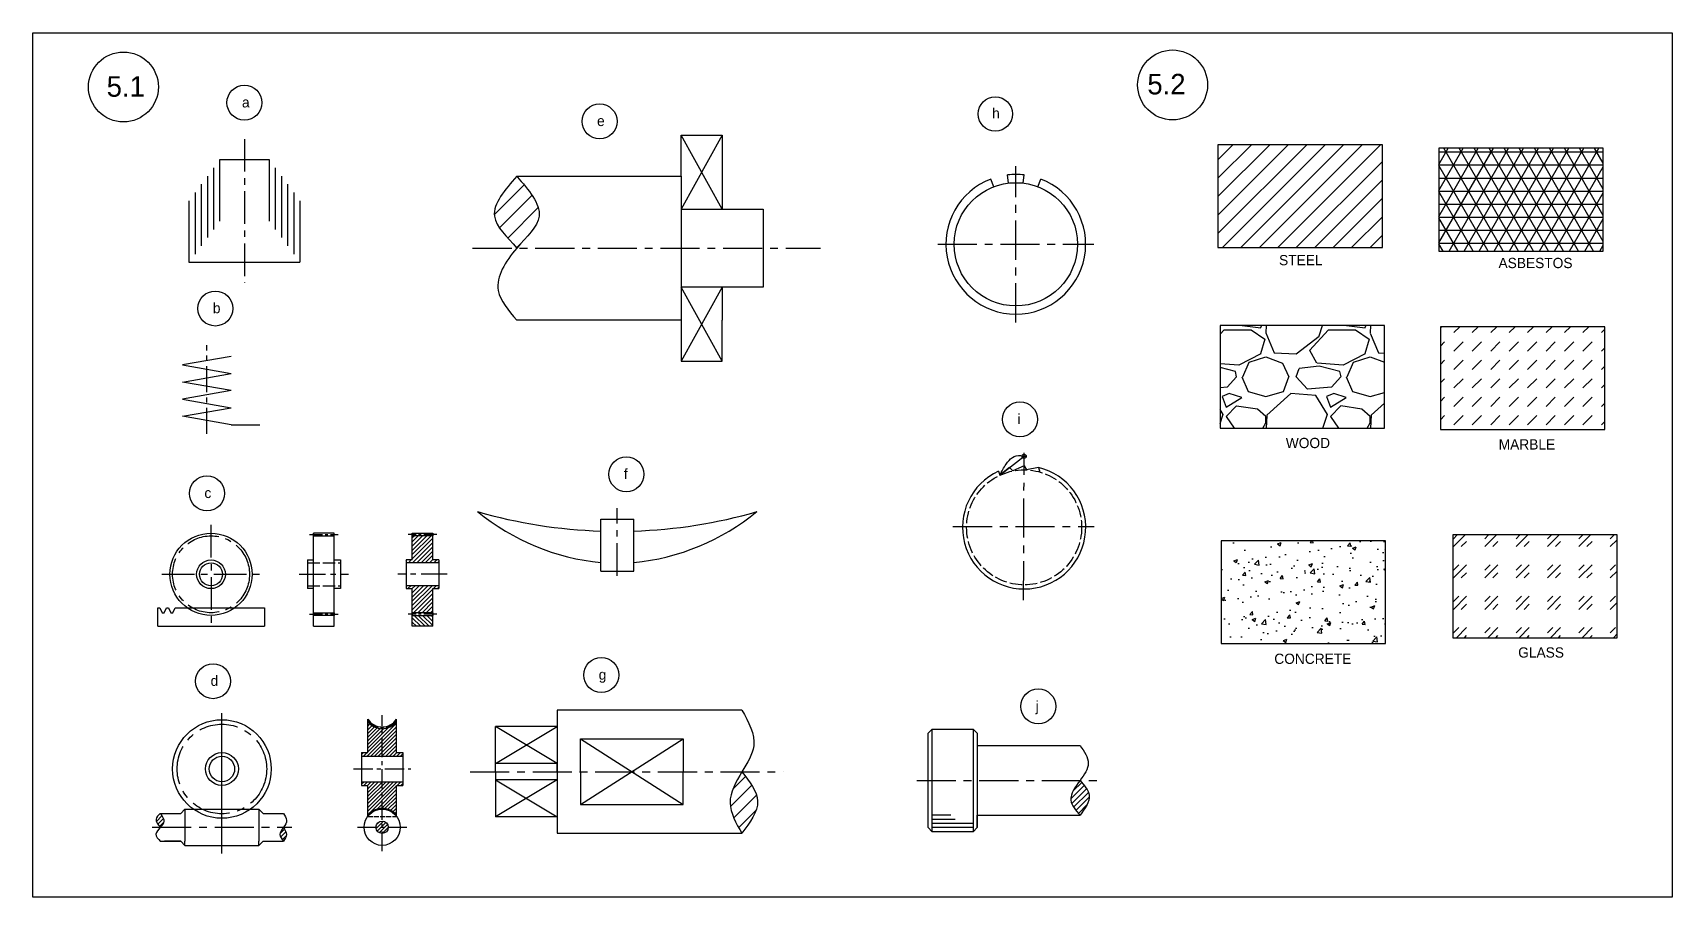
# Model space of a CAD drawing. Header units: millimetres. Extents: x 208 to 607, y 5 to 215.
import ezdxf

# ---------------------------------------------------------------- set-up
doc = ezdxf.new("R2010")
doc.units = ezdxf.units.MM
doc.linetypes.add('ACAD_ISO02W100', pattern=[15, 12, -3])
doc.linetypes.add('CENTER', pattern=[50.8, 31.75, -6.35, 6.35, -6.35])
pattern_1 = [(45, (-206.55634, -143.1642), (-0.4490128, 0.4490128), [])]

msp = doc.modelspace()

# ---------------------------------------------------------------- hatches: boundary and pattern name
h = msp.add_hatch()
h.set_pattern_fill('ANSI31', color=3)
h.set_pattern_definition([(45, (-143.245, -2.5247), (-2.245064, 2.245064), [])])
h.paths.add_polyline_path([(496.87, 187.72), (496.87, 162.72), (536.87, 162.72), (536.87, 187.72)])
h = msp.add_hatch()
h.set_pattern_fill('NET3', color=3)
h.set_pattern_definition([(0, (-149.6924, 36.7398), (0, 3.175), []), (60, (-149.6924, 36.7398), (-2.74963, 1.5875), []), (120, (-149.6924, 36.7398), (-2.74963, -1.5875), [])])
h.paths.add_polyline_path([(590.63, 161.85), (590.63, 186.85), (550.63, 186.85), (550.63, 161.85)])
h = msp.add_hatch()
h.set_pattern_fill('ANSI31', color=3)
h.set_pattern_definition([(45, (51.0152, 112.0474), (-2.245064, 2.245064), [])])
edge = h.paths.add_edge_path()
edge.add_spline(control_points=[(326.19, 162.55), (328.55, 165.3), (334.49, 170.57), (329.1, 176.73), (326.19, 180.05)], knot_values=[0, 0, 0, 0, 9.495125, 20.613767, 20.613767, 20.613767, 20.613767], degree=3, periodic=0)
edge.add_spline(control_points=[(326.19, 180.05), (323.29, 176.73), (317.9, 170.57), (323.83, 165.3), (326.19, 162.55)], knot_values=[0, 0, 0, 0, 11.118642, 20.613767, 20.613767, 20.613767, 20.613767], degree=3, periodic=0)
h = msp.add_hatch()
h.set_pattern_fill('GRAVEL', color=3)
h.set_pattern_definition([(228.0128, (-184.5616, -21.3168), (-203.2, -228.6), [3.4172, -338.30484]), (184.96974, (-186.8476, -23.8568), (304.7999999, 25.4000014), [5.86405, -580.5405]), (132.51045, (-192.6896, -24.3648), (254, -279.4), [4.1348, -409.34723]), (267.27369, (-202.5956, -30.7148), (25.4, 508), [5.34005, -528.66437]), (292.83365, (-202.8496, -36.0488), (-127, 304.8), [5.23634, -518.3981]), (357.27369, (-200.8176, -40.8748), (-508, 25.4), [5.34005, -528.66437]), (37.69424, (-195.4836, -41.1288), (-330.2, -254), [7.06194, -699.13115]), (72.25533, (-189.8956, -36.8108), (177.8, 558.8), [6.6672, -660.05257]), (121.42957, (-187.8636, -30.4608), (-203.2, 330.2), [5.35813, -530.45546]), (175.23636, (-190.6576, -25.8888), (279.4, -25.4), [6.11713, -299.7394]), (222.39744, (-196.75356, -25.3808), (-304.8, -279.4), [7.9108, -783.16773]), (138.81407, (-177.4496, -30.9688), (-177.8, 152.4), [2.70005, -267.30566]), (171.46923, (-179.4816, -29.1908), (330.2, -50.8), [5.1368, -508.5464]), (225, (-184.562, -28.429), (-4e-15, -25.4), [3.5921, -32.3289]), (203.1986, (-186.3396, -25.3808), (127, 50.8), [1.9344, -191.5062]), (291.8014, (-188.1176, -26.143), (-25.4, 76.2), [2.73566, -134.0475]), (30.96376, (-187.1016, -28.6828), (76.2, 50.8), [4.4432, -143.663]), (161.565, (-183.2916, -26.397), (50.8, -25.4), [3.2129, -77.109]), (16.38954, (-202.8496, -26.1428), (254, 76.2), [4.5009, -445.58827]), (70.34618, (-198.5316, -24.8728), (-101.6, -279.4), [3.776, -373.82216]), (293.1986, (-183.2916, -21.3168), (-50.8, 127), [3.8688, -189.57184]), (343.61046, (-181.7676, -24.8728), (-254, 76.2), [4.5009, -445.58827]), (339.44395, (-202.8496, -41.8908), (-127, 50.8), [4.34035, -212.67734]), (294.77514, (-198.7856, -43.4148), (-127, 279.4), [3.6367, -360.03593]), (66.8014, (-183.0376, -46.7168), (50.8, 127), [3.8688, -189.57184]), (17.35402, (-181.5136, -43.1608), (-330.2, -101.6), [4.2578, -421.52376]), (69.44395, (-195.4836, -46.7168), (-50.8, -127), [2.1702, -214.8475]), (101.3099, (-184.5616, -46.717), (-25.4, 101.6), [1.29515, -128.21995]), (165.9638, (-184.8156, -45.447), (76.2, -25.4), [5.2363, -99.49055]), (186.009, (-189.8956, -44.1768), (254, 25.4), [4.85267, -480.41365]), (303.6901, (-187.1016, -30.969), (-25.4, 50.8), [3.66324, -87.9178]), (353.15723, (-185.0696, -34.0168), (431.8, -50.8), [6.39557, -633.1601]), (60.9454, (-178.7196, -34.7788), (-101.6, -177.8), [2.6151, -258.8939]), (90, (-177.45, -32.493), (-25.4, 25.4), [1.524, -23.876]), (120.25644, (-190.4036, -43.4148), (101.6, -177.8), [3.52867, -349.3394]), (48.0128, (-192.1816, -40.3668), (203.2, 228.6), [6.8344, -334.8876]), (0, (-187.61, -35.287), (25.4, 25.4), [6.604, -18.796]), (325.30485, (-181.0056, -35.2868), (254, -177.8), [4.0161, -397.59317]), (254.0546, (-177.7036, -37.5728), (-25.4, -101.6), [3.6983, -181.2165]), (207.64598, (-178.7196, -41.1288), (-482.6, -254), [6.02145, -596.12464]), (175.42608, (-184.0536, -43.9228), (-330.2, 25.4), [6.3703, -630.65846])])
h.paths.add_polyline_path([(537.37, 143.72), (497.37, 143.72), (497.37, 118.72), (537.37, 118.72)])
h = msp.add_hatch()
h.set_pattern_fill('DASH', color=3, angle=45)
h.set_pattern_definition([(45, (-87.82, 34.222), (0, 4.490128), [3.175, -3.175])])
h.paths.add_polyline_path([(551, 143.44), (551, 118.44), (591, 118.44), (591, 143.44)])
h = msp.add_hatch()
h.set_pattern_fill('ANSI31', color=3, scale=0.23)
h.set_pattern_definition([(45, (-107.6305, -95.2964), (-0.5163647, 0.5163647), [])])
h.paths.add_polyline_path([(300.76, 86.67), (299.26, 86.67), (299.26, 85.97), (307.26, 85.97), (307.26, 86.67), (305.76, 86.67), (305.76, 92.53), (300.76, 92.53)])
h.paths.add_polyline_path([(305.76, 79.67), (307.26, 79.67), (307.26, 80.37), (299.26, 80.37), (299.26, 79.67), (300.76, 79.67), (300.76, 73.81), (305.76, 73.81)])
h = msp.add_hatch()
h.set_pattern_fill('GOST_GLASS', color=3, scale=0.9)
h.set_pattern_definition([(45, (-148.4096, -17.013), (7.636753, 0), [4.5, -6.3]), (45, (-146.5004, -17.013), (7.636753, 0), [1.8, -9]), (45, (-148.4096, -15.104), (7.636753, 0), [1.8, -9])])
h.paths.add_polyline_path([(554.02, 67.74), (594.02, 67.74), (594.02, 92.74), (554.02, 92.74)])
h = msp.add_hatch()
h.set_pattern_fill('AR-CONC', color=3)
h.set_pattern_definition([(50, (-143.34, -57.9), (182.185, -15.94), [19.05, -209.55]), (355, (-143.34, -57.9), (-35.243, 191.057), [15.24, -167.64]), (100.45, (-128.15, -59.22), (146.94, 175.12), [16.19, -178.09]), (46.184, (-143.34, -7.1), (271.08, -42.04), [28.575, -314.325]), (96.636, (-120.75, -10.6), (237.4, 247.43), [24.285, -267.136]), (351.184, (-143.34, -7.1), (237.4, 247.43), [22.86, -251.46]), (21, (-117.94, -19.8), (151.614, -102.265), [19.05, -209.55]), (326, (-117.94, -19.8), (61.8, 184.19), [15.24, -167.64]), (71.45, (-105.3, -28.32), (213.416, 81.923), [16.19, -178.09]), (37.5, (-143.337, -57.895), (3.0886, 84.555), [0, -165.608, 0, -170.18, 0, -168.275]), (7.5, (-143.34, -57.895), (66.82, 100.18), [0, -97.028, 0, -161.798, 0, -64.135]), (327.5, (-199.98, -57.895), (135.5906, -5.729), [0, -63.5, 0, -198.12, 0, -262.89]), (317.5, (-225.38, -57.9), (148.13, 25.426), [0, -82.55, 0, -131.572, 0, -186.69])])
h.paths.add_polyline_path([(497.65, 91.34), (497.65, 66.34), (537.65, 66.34), (537.65, 91.34)])
h = msp.add_hatch()
h.set_pattern_fill('AR-CONC', color=3, scale=0.05)
h.set_pattern_definition([(50, (-143.3366, -57.895), (9.10923, -0.796954), [0.9525, -10.4775]), (355, (-143.337, -57.895), (-1.76217, 9.55284), [0.762, -8.38203]), (100.4514, (-142.5775, -57.962), (7.34706, 8.75589), [0.8095, -8.90451]), (46.1842, (-143.337, -55.355), (13.55395, -2.10212), [1.42875, -15.71625]), (96.6356, (-142.207, -55.53), (11.8702, 12.3713), [1.21425, -13.35678]), (351.1842, (-143.337, -55.355), (11.8702, 12.3713), [1.143, -12.573]), (21, (-142.0666, -55.99), (7.58072, -5.11326), [0.9525, -10.4775]), (326, (-142.067, -55.99), (3.0901, 9.2094), [0.762, -8.382]), (71.4514, (-141.435, -56.4165), (10.67082, 4.09614), [0.8095, -8.9045]), (37.5, (-143.3366, -57.8954), (0.15443, 4.227752), [0, -8.2804, 0, -8.509, 0, -8.41375]), (7.5, (-143.3366, -57.8954), (3.340983, 5.00903), [0, -4.8514, 0, -8.0899, 0, -3.20675]), (327.5, (-146.1687, -57.8954), (6.77953, -0.286437), [0, -3.175, 0, -9.906, 0, -13.1445]), (317.5, (-147.439, -57.8954), (7.40646, 1.271325), [0, -4.1275, 0, -6.5786, 0, -9.3345])])
h.paths.add_polyline_path([(497.65, 91.34), (497.65, 66.34), (537.65, 66.34), (537.65, 91.34)])
h = msp.add_hatch()
h.set_pattern_fill('ANSI31', color=3, scale=0.23, angle=90)
h.set_pattern_definition([(135, (-107.6305, -95.2964), (-0.5163647, -0.5163647), [])])
h.paths.add_polyline_path([(305.76, 70.51), (305.76, 73.17), (300.76, 73.17), (300.76, 70.51)])
h = msp.add_hatch()
h.set_pattern_fill('ANSI31', color=3, scale=0.2)
h.set_pattern_definition(pattern_1)
h.paths.add_polyline_path([(296.93, 47.31, -0.233766), (293.43, 45.58), (293.43, 38.88), (298.43, 38.88), (298.43, 39.78), (296.93, 39.78)])
h.paths.add_polyline_path([(293.43, 45.58, -0.234394), (289.93, 47.32), (289.93, 39.78), (288.43, 39.78), (288.43, 38.88), (293.43, 38.88)])
h.paths.add_polyline_path([(293.43, 32.68), (288.43, 32.68), (288.43, 31.78), (289.93, 31.78), (289.93, 24.58, -0.219007), (293.43, 26.19)])
h.paths.add_polyline_path([(296.93, 31.78), (298.43, 31.78), (298.43, 32.68), (293.43, 32.68), (293.43, 26.19, -0.219007), (296.93, 24.58)])
h = msp.add_hatch()
h.set_pattern_fill('ANSI31', color=3, scale=0.8)
h.set_pattern_definition([(45, (-119.7284, -7.8676), (-1.796051, 1.796051), [])])
edge = h.paths.add_edge_path()
edge.add_spline(control_points=[(381.01, 20.12), (382.96, 22.74), (386.73, 27.81), (382.87, 32.74), (381.01, 35.12)], knot_values=[0, 0, 0, 0, 8.697652, 16.831692, 16.831692, 16.831692, 16.831692], degree=3, periodic=0)
edge.add_spline(control_points=[(381.01, 35.12), (379.51, 32.65), (376.69, 27.58), (379.57, 22.6), (381.01, 20.12)], knot_values=[16.08472, 16.08472, 16.08472, 16.08472, 24.178424, 32.158076, 32.158076, 32.158076, 32.158076], degree=3, periodic=0)
h = msp.add_hatch()
h.set_pattern_fill('ANSI31', color=3, scale=0.3)
h.set_pattern_definition([(45, (-98.8549, -90.9111), (-0.6735192, 0.6735192), [])])
edge = h.paths.add_edge_path()
edge.add_spline(control_points=[(463.29, 24.5), (464.49, 26.15), (466.64, 29.12), (464.32, 31.81), (463.29, 33)], knot_values=[0, 0, 0, 0, 5.346329, 9.599474, 9.599474, 9.599474, 9.599474], degree=3, periodic=0)
edge.add_spline(control_points=[(463.29, 33), (462.12, 31.4), (459.91, 28.42), (462.24, 25.72), (463.29, 24.5)], knot_values=[9.401224, 9.401224, 9.401224, 9.401224, 14.696066, 19.009179, 19.009179, 19.009179, 19.009179], degree=3, periodic=0)
h = msp.add_hatch()
h.set_pattern_fill('ANSI31', color=3, scale=0.23)
h.set_pattern_definition([(45, (-206.55634, -143.1642), (-0.5163647, 0.5163647), [])])
edge = h.paths.add_edge_path()
edge.add_spline(control_points=[(239.43, 21.58), (239.86, 22.05), (240.75, 23.12), (239.91, 24.31), (239.43, 24.98)], knot_values=[0, 0, 0, 0, 1.667581, 3.829416, 3.829416, 3.829416, 3.829416], degree=3, periodic=0)
edge.add_spline(control_points=[(239.43, 24.98), (238.96, 24.51), (237.88, 23.45), (238.88, 22.25), (239.43, 21.58)], knot_values=[0, 0, 0, 0, 1.771531, 3.978104, 3.978104, 3.978104, 3.978104], degree=3, periodic=0)
edge = h.paths.add_edge_path()
edge.add_spline(control_points=[(269.43, 18.18), (269.78, 18.73), (270.49, 19.85), (269.76, 20.96), (269.4, 21.53)], knot_values=[0, 0, 0, 0, 1.788345, 3.639126, 3.639126, 3.639126, 3.639126], degree=3, periodic=0)
edge.add_spline(control_points=[(269.4, 21.53), (268.99, 20.95), (268.13, 19.83), (269, 18.73), (269.43, 18.18)], knot_values=[3.760272, 3.760272, 3.760272, 3.760272, 5.660103, 7.523253, 7.523253, 7.523253, 7.523253], degree=3, periodic=0)
h = msp.add_hatch()
h.set_pattern_fill('ANSI31', color=3, scale=0.2)
h.set_pattern_definition(pattern_1)
h.paths.add_polyline_path([(293.43, 23.08), (293.43, 21.58), (294.93, 21.58, 0.414214)])
h.paths.add_polyline_path([(294.93, 21.58), (293.43, 21.58), (293.43, 20.08, 0.414214)])
h.paths.add_polyline_path([(293.43, 21.58), (291.93, 21.58, 0.414214), (293.43, 20.08)])
h.paths.add_polyline_path([(293.43, 23.08, 0.414214), (291.93, 21.58), (293.43, 21.58)])

# ---------------------------------------------------------------- linework, layer by layer
at = {"color": 1, "linetype": 'CENTER', "ltscale": 0.25}
for p, q in [((259.91, 189.11), (259.91, 154.11)), ((350.67, 82.82), (350.67, 99.28)), ((251.75, 95.17), (251.82, 70.93)), ((239.78, 83.17), (263.78, 83.17))]:
    msp.add_line(p, q, dxfattribs=at)
for p, q in [((366.19, 180.05), (366.19, 190.05)), ((366.19, 190.05), (376.19, 190.05)), ((376.19, 172.05), (366.19, 190.05)), ((376.19, 190.05), (366.19, 172.05)), ((376.19, 190.05), (376.19, 172.05)), ((496.87, 187.72), (496.87, 162.72)), ((536.87, 187.72), (496.87, 187.72)), ((536.87, 162.72), (536.87, 187.72)), ((253.91, 169.11), (253.91, 184.11)), ((253.91, 184.11), (265.91, 184.11)), ((265.91, 184.11), (265.91, 169.11)), ((550.63, 186.85), (550.63, 161.85)), ((590.63, 186.85), (550.63, 186.85)), ((590.63, 161.85), (590.63, 186.85)), ((250.91, 180.11), (250.91, 165.11)), ((252.41, 182.11), (252.41, 167.11)), ((267.41, 182.11), (267.41, 167.11)), ((268.91, 180.11), (268.91, 165.11)), ((326.19, 180.05), (366.19, 180.05)), ((366.19, 180.05), (366.19, 145.05)), ((445.9, 178.39), (445.67, 180.37)), ((449.48, 178.38), (449.73, 180.36)), ((247.91, 176.11), (247.91, 161.11)), ((249.41, 178.11), (249.41, 163.11)), ((270.41, 178.11), (270.41, 163.11)), ((271.91, 176.11), (271.91, 161.11)), ((442.28, 177.49), (441.56, 179.36)), ((453.03, 177.49), (453.75, 179.36)), ((246.41, 174.11), (246.41, 159.11)), ((273.41, 174.11), (273.41, 159.11)), ((366.19, 172.05), (386.19, 172.05)), ((386.19, 172.05), (386.19, 153.05)), ((496.87, 162.72), (536.87, 162.72)), ((550.63, 161.85), (590.63, 161.85)), ((246.41, 159.11), (273.41, 159.11)), ((386.19, 153.05), (366.19, 153.05)), ((376.19, 153.05), (366.19, 135.05)), ((376.19, 135.05), (366.19, 153.05)), ((376.19, 153.05), (376.19, 145.05)), ((366.19, 145.05), (326.19, 145.05)), ((366.19, 145.05), (366.19, 135.05)), ((376.19, 135.05), (376.19, 145.05)), ((497.37, 143.72), (497.37, 118.72)), ((537.37, 143.72), (497.37, 143.72)), ((537.37, 118.72), (537.37, 143.72)), ((551, 143.44), (551, 118.44)), ((591, 143.44), (551, 143.44)), ((591, 118.44), (591, 143.44)), ((256.67, 136.21), (244.85, 134.13)), ((244.85, 134.13), (256.67, 132.04)), ((244.85, 129.96), (256.67, 132.04)), ((366.19, 135.05), (376.19, 135.05)), ((256.67, 127.88), (244.85, 129.96)), ((256.67, 127.88), (244.85, 125.79)), ((244.85, 125.79), (256.67, 123.71)), ((244.85, 121.63), (256.67, 123.71)), ((256.67, 119.54), (244.85, 121.63)), ((256.67, 119.54), (263.67, 119.54)), ((497.37, 118.72), (537.37, 118.72)), ((551, 118.44), (591, 118.44)), ((443.75, 107.27), (449.68, 111.9)), ((449.07, 111.9), (450.33, 111.9)), ((443.47, 108.24), (443.75, 107.27)), ((446.16, 109.17), (443.75, 107.27)), ((446.16, 109.17), (446.97, 108.32)), ((449.68, 109.59), (446.94, 108.31)), ((449.68, 109.59), (450.27, 108.58)), ((453.21, 109.17), (450.27, 108.58)), ((453.21, 109.17), (453.53, 108.05)), ((346.67, 83.94), (346.67, 96.6)), ((346.67, 96.6), (354.67, 96.6)), ((354.67, 83.94), (354.67, 96.6)), ((276.76, 70.51), (276.76, 93.17)), ((281.76, 93.17), (276.76, 93.17)), ((276.76, 93.17), (276.76, 92.53)), ((276.76, 92.53), (281.76, 92.53)), ((281.76, 70.51), (281.76, 93.17)), ((300.76, 93.17), (305.76, 93.17)), ((300.76, 86.67), (300.76, 93.17)), ((305.76, 92.53), (300.76, 92.53)), ((305.76, 93.17), (305.76, 92.53)), ((305.76, 86.67), (305.76, 93.17)), ((354.67, 93.69), (354.67, 94.69)), ((554.02, 92.74), (554.02, 67.74)), ((594.02, 92.74), (554.02, 92.74)), ((594.02, 67.74), (594.02, 92.74)), ((497.65, 91.34), (497.65, 66.34)), ((537.65, 91.34), (497.65, 91.34)), ((537.65, 66.34), (537.65, 91.34)), ((275.26, 86.67), (276.76, 86.67)), ((275.26, 86.67), (275.26, 79.67)), ((281.76, 86.67), (283.26, 86.67)), ((283.26, 86.67), (283.26, 79.67)), ((300.76, 86.67), (299.26, 86.67)), ((299.26, 86.67), (299.26, 79.67)), ((307.26, 86.67), (305.76, 86.67)), ((307.26, 86.67), (307.26, 79.67)), ((346.67, 83.94), (354.67, 83.94)), ((276.76, 79.67), (275.26, 79.67)), ((283.26, 79.67), (281.76, 79.67)), ((299.26, 79.67), (300.76, 79.67)), ((300.76, 70.51), (300.76, 79.67)), ((305.76, 70.51), (305.76, 79.67)), ((305.76, 79.67), (307.26, 79.67)), ((238.82, 75.01), (239.32, 75.01)), ((238.82, 70.51), (238.82, 75.01)), ((239.32, 75.01), (239.86, 73.81)), ((239.86, 73.81), (240.36, 73.81)), ((240.36, 73.81), (240.92, 75.01)), ((240.92, 75.01), (241.42, 75.01)), ((241.42, 75.01), (241.97, 73.81)), ((241.97, 73.81), (242.47, 73.81)), ((242.47, 73.81), (243.03, 75.01)), ((243.03, 75.01), (264.82, 75.01)), ((264.82, 75.01), (264.82, 70.51)), ((276.76, 73.81), (281.76, 73.81)), ((276.76, 73.81), (276.76, 73.17)), ((281.76, 73.17), (276.76, 73.17)), ((281.76, 73.81), (281.76, 73.17)), ((305.76, 73.81), (300.76, 73.81)), ((300.76, 73.81), (300.76, 73.17)), ((300.76, 73.17), (305.76, 73.17)), ((305.76, 73.81), (305.76, 73.17)), ((238.82, 70.51), (264.82, 70.51)), ((276.76, 70.51), (281.76, 70.51)), ((305.76, 70.51), (300.76, 70.51)), ((497.65, 66.34), (537.65, 66.34)), ((554.02, 67.74), (594.02, 67.74)), ((254.43, 15.21), (254.43, 49.33)), ((289.93, 39.78), (289.93, 47.9)), ((296.93, 39.78), (296.93, 47.9)), ((336.01, 50.12), (336.01, 20.12)), ((381.01, 50.12), (336.01, 50.12)), ((336.01, 50.12), (336.01, 46.12)), ((336.01, 46.12), (321.01, 46.12)), ((321.01, 35.12), (321.01, 46.12)), ((336.01, 37.12), (321.01, 46.12)), ((321.01, 37.12), (336.01, 46.12)), ((426.29, 44.5), (427.29, 45.5)), ((426.29, 21.5), (426.29, 44.5)), ((427.29, 45.5), (437.29, 45.5)), ((427.29, 20.5), (427.29, 45.5)), ((437.29, 45.5), (437.29, 20.5)), ((438.29, 44.5), (437.29, 45.5)), ((438.29, 44.5), (438.29, 21.5)), ((438.29, 44.5), (438.29, 41.5)), ((341.7, 35.12), (341.7, 43.12)), ((341.7, 43.12), (366.7, 43.12)), ((341.7, 43.12), (366.7, 27.12)), ((341.7, 27.12), (366.7, 43.12)), ((366.7, 43.12), (366.7, 35.12)), ((438.29, 41.5), (463.29, 41.5)), ((288.43, 39.78), (289.93, 39.78)), ((288.43, 39.78), (288.43, 31.78)), ((288.43, 38.88), (298.43, 38.88)), ((296.93, 39.78), (298.43, 39.78)), ((298.43, 39.78), (298.43, 31.78)), ((336.01, 37.12), (321.01, 37.12)), ((336.01, 35.12), (336.01, 37.12)), ((288.43, 32.68), (298.43, 32.68)), ((321.01, 35.12), (321.01, 24.12)), ((336.01, 33.12), (321.01, 33.12)), ((336.01, 33.12), (321.01, 24.12)), ((321.01, 33.12), (336.01, 24.12)), ((341.7, 35.12), (341.7, 27.12)), ((366.7, 27.12), (366.7, 35.12)), ((288.43, 31.78), (289.93, 31.78)), ((289.93, 24.25), (289.93, 31.78)), ((296.93, 24.25), (296.93, 31.78)), ((296.93, 31.78), (298.43, 31.78)), ((239.43, 24.98), (244.43, 24.98)), ((244.43, 24.98), (245.43, 25.98)), ((245.43, 25.98), (263.43, 25.98)), ((245.43, 25.98), (245.43, 24.98)), ((245.43, 24.98), (245.43, 18.18)), ((263.43, 25.98), (263.43, 24.98)), ((263.43, 25.98), (264.46, 24.98)), ((263.43, 24.98), (263.43, 18.18)), ((264.46, 24.98), (269.43, 24.98)), ((336.01, 24.12), (321.01, 24.12)), ((341.7, 27.12), (366.7, 27.12)), ((431.84, 24.5), (427.29, 24.5)), ((438.29, 21.5), (438.29, 24.5)), ((438.29, 24.5), (463.29, 24.5)), ((336.01, 20.12), (381.01, 20.12)), ((426.29, 21.5), (426.29, 21.5)), ((426.29, 21.5), (427.29, 20.5)), ((432.93, 23.5), (427.29, 23.5)), ((437.29, 22.5), (427.29, 22.5)), ((437.29, 21.5), (427.29, 21.5)), ((437.29, 20.5), (427.29, 20.5)), ((438.29, 21.5), (437.29, 20.5)), ((239.43, 18.18), (244.43, 18.18)), ((244.43, 18.18), (240.43, 18.18)), ((244.43, 18.18), (245.43, 17.18)), ((245.43, 17.18), (245.43, 18.18)), ((245.43, 17.18), (263.43, 17.18)), ((263.43, 17.18), (263.43, 18.18)), ((263.43, 17.18), (264.46, 18.18)), ((264.46, 18.18), (269.43, 18.18))]:
    msp.add_line(p, q)
at = {"color": 1, "linetype": 'CENTER', "ltscale": 0.3}
for p, q in [((447.66, 144.49), (447.66, 182.49)), ((315.45, 162.55), (400.15, 162.55)), ((428.66, 163.49), (466.66, 163.49)), ((449.57, 76.87), (449.68, 112.77)), ((432.35, 94.82), (466.7, 94.82)), ((314.83, 35.12), (391.05, 35.12)), ((423.53, 33), (468.71, 33)), ((237.43, 21.58), (271.43, 21.58))]:
    msp.add_line(p, q, dxfattribs=at)
at = {"color": 1, "linetype": 'CENTER', "ltscale": 0.2}
for p, q in [((250.76, 117.34), (250.76, 138.97)), ((273.26, 83.17), (285.26, 83.17)), ((309.26, 83.17), (297.26, 83.17))]:
    msp.add_line(p, q, dxfattribs=at)
at = {"color": 1, "linetype": 'CENTER', "ltscale": 0.1}
for p, q in [((275.76, 92.85), (282.76, 92.85)), ((306.76, 92.85), (299.76, 92.85)), ((275.76, 73.49), (282.76, 73.49)), ((306.76, 73.49), (299.76, 73.49))]:
    msp.add_line(p, q, dxfattribs=at)
at = {"color": 3, "linetype": 'ACAD_ISO02W100', "ltscale": 0.25}
for p, q in [((275.26, 85.97), (283.26, 85.97)), ((275.26, 80.37), (283.26, 80.37))]:
    msp.add_line(p, q, dxfattribs=at)
at = {"ltscale": 0.25}
for p, q in [((307.26, 85.97), (299.26, 85.97)), ((307.26, 80.37), (299.26, 80.37))]:
    msp.add_line(p, q, dxfattribs=at)
at = {"color": 1, "linetype": 'CENTER', "ltscale": 0.15}
for p, q in [((293.43, 15.77), (293.43, 48.86)), ((286.43, 35.78), (300.43, 35.78)), ((287.43, 21.58), (299.43, 21.58))]:
    msp.add_line(p, q, dxfattribs=at)
at = {"color": 3, "linetype": 'ACAD_ISO02W100', "ltscale": 0.1}
msp.add_line((289.93, 24.25), (296.93, 24.25), dxfattribs=at)
msp.add_lwpolyline([(208.4, 214.97), (607.42, 214.97), (607.42, 4.56), (208.4, 4.56)], close=True)
for centre, radius in [((230.46, 201.78), 8.51), ((485.82, 202.28), 8.51), ((259.92, 197.96), 4.26), ((346.35, 193.41), 4.26), ((442.67, 195.21), 4.2), ((447.66, 163.49), 15), ((252.83, 147.86), 4.26), ((448.66, 120.87), 4.26), ((352.89, 107.51), 4.26), ((449.68, 111.9), 0.5), ((250.79, 102.86), 4.26), ((251.78, 83.17), 10), ((251.78, 83.17), 3.5), ((251.78, 83.17), 2.8), ((252.29, 57.15), 4.26), ((346.76, 58.65), 4.26), ((453.12, 51.01), 4.26), ((254.43, 35.78), 12), ((254.43, 35.78), 4), ((254.43, 35.78), 3.1), ((293.43, 21.58), 4.4), ((293.43, 21.58), 4.4), ((293.43, 21.58), 1.5)]:
    msp.add_circle(centre, radius)
at = {"color": 3, "linetype": 'ACAD_ISO02W100', "ltscale": 0.25}
msp.add_circle((449.68, 94.59), 14, dxfattribs=at)
at = {"color": 1, "linetype": 'CENTER', "ltscale": 0.25}
msp.add_circle((251.78, 83.17), 9.36, dxfattribs=at)
at = {"color": 1, "linetype": 'CENTER', "ltscale": 0.3}
msp.add_circle((254.43, 35.78), 10.9, dxfattribs=at)
for centre, radius, start, end in [((447.66, 163.49), 17, 83, 96.719), ((447.66, 163.49), 17, 111, 69), ((449.68, 94.59), 15, 114.4838, 76.4134), ((352.22, 141.89), 56.16, 230.7178, 264.3224), ((350.67, 216.55), 122.93, 253.9441, 268.1354), ((350.67, 216.55), 122.93, 271.8646, 286.0559), ((349.12, 141.86), 56.13, 275.67, 309.2898), ((293.43, 50.23), 4.2, 213.6486, 326.3514), ((293.43, 49.98), 4.4, 217.3018, 322.6982), ((293.43, 21.58), 4.61, 40.5875, 139.4125)]:
    msp.add_arc(centre, radius, start, end)
at = {"color": 1, "linetype": 'CENTER', "ltscale": 0.1}
msp.add_arc((293.43, 49.98), 4.2, 213.6486, 326.3514, dxfattribs=at)
msp.add_open_spline([(326.19, 180.05), (323.29, 176.73), (317.9, 170.57), (323.83, 165.3), (326.19, 162.55)], degree=3, knots=[0, 0, 0, 0, 11.118642, 20.613767, 20.613767, 20.613767, 20.613767])
for points in [[(326.19, 180.05), (331.62, 170.34), (326.19, 162.55), (321.69, 152.24), (326.19, 145.05)], [(443.75, 107.27), (445.33, 110.01), (446.84, 111.57), (448.8, 112.06), (449.68, 111.9)], [(381.01, 50.12), (383.88, 41.43), (381.01, 35.12), (378.12, 27.56), (381.01, 20.12)], [(463.29, 41.5), (465.29, 37.17), (463.29, 33), (461.06, 28.2), (463.29, 24.5)], [(381.01, 35.12), (384.82, 27.94), (381.01, 20.12)], [(463.29, 33), (465.5, 29.37), (463.29, 24.5)], [(239.43, 24.98), (238.41, 23.53), (239.43, 21.58)], [(239.43, 24.98), (240.31, 23), (239.43, 21.58), (238.38, 19.92), (239.43, 18.18)], [(269.43, 24.98), (270.17, 23.27), (269.43, 21.58), (268.56, 19.83), (269.43, 18.18)], [(269.4, 21.53), (270.13, 19.83), (269.43, 18.18)]]:
    msp.add_spline(points, degree=3)

# ---------------------------------------------------------------- texts
at = {"attachment_point": 1}
for s, width, gutter_width, insert, char_height in [('5.1', 11.8148, 25, (226.38, 204.41), 5), ('5.2', 11.8148, 25, (479.68, 204.98), 5), ('a', 5.9074, 12.5, (259.31, 199.31), 2.5), ('h', 5.9074, 12.5, (441.9, 196.63), 2.5), ('e', 5.9074, 12.5, (345.74, 194.77), 2.5), ('STEEL', 10.9705, 12.5, (511.73, 160.89), 2.5), ('ASBESTOS', 10.9705, 12.5, (565.14, 160.19), 2.5), ('b', 5.9074, 12.5, (252.22, 149.22), 2.5), ('i', 5.9074, 12.5, (448.04, 122.23), 2.5), ('WOOD', 10.9705, 12.5, (513.37, 116.38), 2.5), ('MARBLE', 10.9705, 12.5, (565.19, 116.03), 2.5), ('f', 5.9074, 12.5, (352.28, 108.87), 2.5), ('c', 5.9074, 12.5, (250.18, 104.22), 2.5), ('CONCRETE', 10.9705, 12.5, (510.57, 63.85), 2.5), ('GLASS', 10.9705, 12.5, (569.93, 65.39), 2.5), ('d', 5.9074, 12.5, (251.68, 58.5), 2.5), ('g', 5.9074, 12.5, (346.14, 60), 2.5), ('j', 5.9074, 12.5, (452.5, 52.36), 2.5)]:
    msp.add_mtext_dynamic_manual_height_columns(s, width=width, gutter_width=gutter_width, heights=[0], dxfattribs=dict(at, insert=insert, char_height=char_height))

doc.saveas('drawing.dxf')
